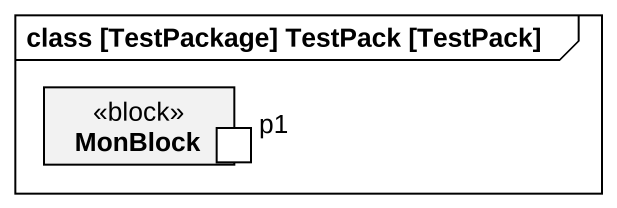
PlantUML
@startuml
mainframe class [TestPackage] TestPack [TestPack]
rectangle MonBlock <<block>> {
  port p1
}
@enduml
